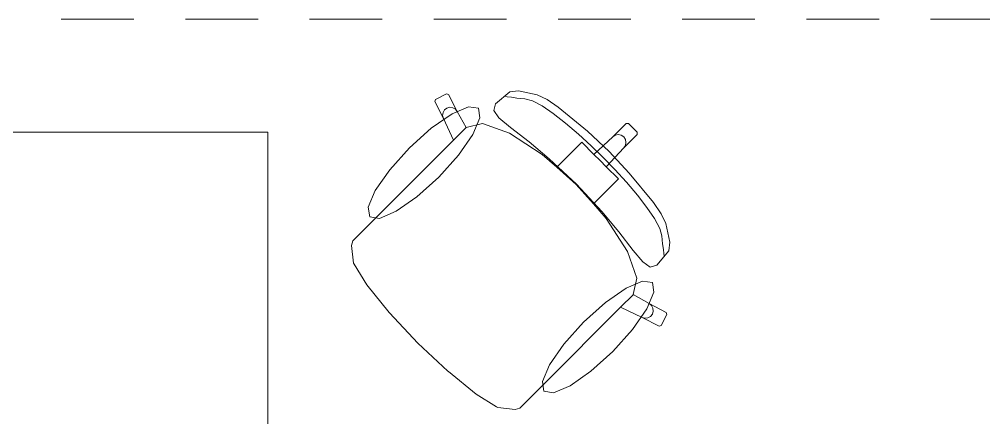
# Model space of a CAD drawing. Header units: inches. Extents: x -19 to 5698, y -728 to 92.
# Drawn here: x 318.364 to 320.237, y 16.128 to 16.9 of the extents above; entities that cross this region are included whole.
import ezdxf

# ---------------------------------------------------------------- set-up
doc = ezdxf.new("R2010")
doc.units = ezdxf.units.IN
doc.header["$MEASUREMENT"] = 0
doc.linetypes.add('Hidden Line', pattern=[0.195611, 0.141111, -0.0545])
doc.layers.add('08 _ STR _ EXT _ 09 Vigas', color=251, linetype='Continuous')
doc.layers.add('Interior - Mobiliario', color=7, linetype='Continuous')

msp = doc.modelspace()

# ---------------------------------------------------------------- linework, layer by layer
at = {"layer": '08 _ STR _ EXT _ 09 Vigas', "color": 251, "linetype": 'Hidden Line', "lineweight": 13, "true_color": 0x636466}
msp.add_line((315.07, 16.9), (321.57, 16.9), dxfattribs=at)
at = {"layer": 'Interior - Mobiliario', "color": 175, "linetype": 'Continuous', "lineweight": 13}
for p, q in [((319.2887, 16.7363), (319.3166, 16.7595)), ((319.3166, 16.7595), (319.3334, 16.7614)), ((319.3334, 16.7614), (319.3695, 16.7536)), ((319.1707, 16.7408), (319.1719, 16.7448)), ((319.1876, 16.7077), (319.1707, 16.7408)), ((319.1719, 16.7448), (319.1933, 16.7557)), ((319.1933, 16.7557), (319.1974, 16.7543)), ((319.1974, 16.7543), (319.2143, 16.7212)), ((319.3113, 16.7499), (319.3068, 16.7507)), ((319.3194, 16.7491), (319.3113, 16.7499)), ((319.3301, 16.747), (319.3194, 16.7491)), ((319.3455, 16.7459), (319.3301, 16.747)), ((319.3603, 16.742), (319.3455, 16.7459)), ((319.3791, 16.732), (319.3603, 16.742)), ((319.3695, 16.7536), (319.3887, 16.7447)), ((319.3887, 16.7447), (319.4104, 16.7298)), ((319.1867, 16.7192), (319.1895, 16.7243)), ((319.1895, 16.7243), (319.1941, 16.7279)), ((319.1941, 16.7279), (319.1997, 16.7295)), ((319.1997, 16.7295), (319.2056, 16.7287)), ((319.2056, 16.7287), (319.2107, 16.7258)), ((319.2107, 16.7258), (319.2143, 16.7212)), ((319.2853, 16.7234), (319.2887, 16.7363)), ((319.2953, 16.7091), (319.2853, 16.7234)), ((319.4009, 16.7172), (319.3791, 16.732)), ((319.4104, 16.7298), (319.4671, 16.6829)), ((319.186, 16.7134), (319.1867, 16.7192)), ((319.1876, 16.7077), (319.186, 16.7134)), ((319.2072, 16.6659), (319.1876, 16.7077)), ((319.2143, 16.7212), (319.2317, 16.6902)), ((319.3176, 16.6905), (319.2953, 16.7091)), ((319.4247, 16.6986), (319.4009, 16.7172)), ((319.2314, 16.6902), (319.2072, 16.6659)), ((319.2314, 16.6902), (319.2317, 16.6902)), ((319.2317, 16.6902), (319.2636, 16.6977)), ((319.2636, 16.6977), (319.3156, 16.6793)), ((319.3538, 16.6625), (319.3176, 16.6905)), ((319.4495, 16.6774), (319.4247, 16.6986)), ((319.5162, 16.6721), (319.5423, 16.6982)), ((319.5423, 16.6982), (319.5466, 16.6981)), ((319.5466, 16.6981), (319.5551, 16.6896)), ((319.5636, 16.6811), (319.5551, 16.6896)), ((319.0594, 16.5181), (319.2072, 16.6659)), ((319.3156, 16.6793), (319.3794, 16.638)), ((319.4741, 16.6549), (319.4495, 16.6774)), ((319.4671, 16.6829), (319.5093, 16.6438)), ((319.4797, 16.6381), (319.5162, 16.6721)), ((319.5162, 16.6721), (319.5211, 16.6753)), ((319.5211, 16.6753), (319.5268, 16.6764)), ((319.5268, 16.6764), (319.5326, 16.6753)), ((319.5326, 16.6753), (319.5375, 16.672)), ((319.5408, 16.6671), (319.5375, 16.672)), ((319.5376, 16.6507), (319.5637, 16.6768)), ((319.5419, 16.6613), (319.5408, 16.6671)), ((319.5637, 16.6768), (319.5636, 16.6811)), ((319.3931, 16.6298), (319.3538, 16.6625)), ((319.4349, 16.6406), (319.4561, 16.6617)), ((319.4561, 16.6617), (319.4797, 16.6381)), ((319.4976, 16.6321), (319.4741, 16.6549)), ((319.5036, 16.6142), (319.5376, 16.6507)), ((319.5376, 16.6507), (319.5408, 16.6556)), ((319.5408, 16.6556), (319.5419, 16.6613)), ((319.3794, 16.638), (319.4075, 16.6132)), ((319.4459, 16.5803), (319.3931, 16.6298)), ((319.4075, 16.6132), (319.4349, 16.6406)), ((319.4797, 16.6381), (319.4916, 16.6261)), ((319.4976, 16.6321), (319.5204, 16.6086)), ((319.5484, 16.6016), (319.5093, 16.6438)), ((319.4075, 16.6132), (319.4454, 16.5799)), ((319.5036, 16.6142), (319.4916, 16.6261)), ((319.5272, 16.5906), (319.5036, 16.6142)), ((319.5204, 16.6086), (319.5429, 16.584)), ((319.5953, 16.5449), (319.5484, 16.6016)), ((319.4787, 16.542), (319.4454, 16.5799)), ((319.4459, 16.5803), (319.4953, 16.5276)), ((319.5061, 16.5694), (319.5272, 16.5906)), ((319.5429, 16.584), (319.5641, 16.5592)), ((319.4787, 16.542), (319.5061, 16.5694)), ((319.5641, 16.5592), (319.5827, 16.5354)), ((319.5035, 16.5139), (319.4787, 16.542)), ((319.5827, 16.5354), (319.5975, 16.5136)), ((319.6102, 16.5232), (319.5953, 16.5449)), ((319.0338, 16.4926), (319.0594, 16.5181)), ((319.4953, 16.5276), (319.528, 16.4883)), ((319.6191, 16.504), (319.6102, 16.5232)), ((319.5448, 16.4501), (319.5035, 16.5139)), ((319.5975, 16.5136), (319.6075, 16.4947)), ((319.6269, 16.4678), (319.6191, 16.504)), ((319.0119, 16.4706), (319.0338, 16.4926)), ((319.528, 16.4883), (319.556, 16.4521)), ((319.6075, 16.4947), (319.6114, 16.48)), ((319.6114, 16.48), (319.6126, 16.4646)), ((319.009, 16.4613), (319.0119, 16.4706)), ((319.013, 16.4274), (319.009, 16.4613)), ((319.6126, 16.4646), (319.6146, 16.4538)), ((319.625, 16.4511), (319.6269, 16.4678)), ((319.5632, 16.3981), (319.5448, 16.4501)), ((319.556, 16.4521), (319.5746, 16.4298)), ((319.6018, 16.4232), (319.625, 16.4511)), ((319.6146, 16.4538), (319.6154, 16.4458)), ((319.6154, 16.4458), (319.6162, 16.4413)), ((319.0139, 16.4253), (319.013, 16.4274)), ((319.0388, 16.3852), (319.0139, 16.4253)), ((319.5746, 16.4298), (319.5889, 16.4198)), ((319.5889, 16.4198), (319.6018, 16.4232)), ((319.0824, 16.3316), (319.0388, 16.3852)), ((319.5557, 16.3662), (319.5632, 16.3981)), ((319.5557, 16.3659), (319.5315, 16.3417)), ((319.5557, 16.3659), (319.5557, 16.3662)), ((319.5867, 16.3488), (319.5557, 16.3662)), ((319.5914, 16.3452), (319.5867, 16.3488)), ((319.6198, 16.3319), (319.5867, 16.3488)), ((319.0831, 16.3307), (319.0824, 16.3316)), ((319.1379, 16.2724), (319.0831, 16.3307)), ((319.3836, 16.1938), (319.5315, 16.3417)), ((319.5315, 16.3417), (319.5732, 16.3221)), ((319.5898, 16.324), (319.5934, 16.3286)), ((319.5942, 16.3401), (319.5914, 16.3452)), ((319.5934, 16.3286), (319.595, 16.3342)), ((319.595, 16.3342), (319.5942, 16.3401)), ((319.6212, 16.3278), (319.6198, 16.3319)), ((319.5732, 16.3221), (319.5789, 16.3205)), ((319.5732, 16.3221), (319.6063, 16.3051)), ((319.5789, 16.3205), (319.5847, 16.3212)), ((319.5847, 16.3212), (319.5898, 16.324)), ((319.6104, 16.3064), (319.6212, 16.3278)), ((319.6063, 16.3051), (319.6104, 16.3064)), ((319.1379, 16.2724), (319.1963, 16.2176)), ((319.1963, 16.2176), (319.1971, 16.2169)), ((319.1971, 16.2169), (319.2508, 16.1733)), ((319.3581, 16.1683), (319.3836, 16.1938)), ((319.2508, 16.1733), (319.2908, 16.1484)), ((319.3361, 16.1464), (319.3581, 16.1683)), ((319.2908, 16.1484), (319.2929, 16.1475)), ((319.2929, 16.1475), (319.3268, 16.1435)), ((319.3268, 16.1435), (319.3361, 16.1464))]:
    msp.add_line(p, q, dxfattribs=at)
at = {"layer": 'Interior - Mobiliario', "color": 175, "linetype": 'Continuous', "lineweight": 13, "flags": 128}
for points in [[(319.1214, 16.6509), (319.1639, 16.689), (319.2043, 16.717), (319.2363, 16.7306), (319.2553, 16.7278), (319.2581, 16.7088), (319.2445, 16.6768), (319.2165, 16.6364), (319.1784, 16.5939), (319.1359, 16.5558), (319.0955, 16.5278), (319.0634, 16.5141), (319.0445, 16.517), (319.0417, 16.5359), (319.0553, 16.568), (319.0833, 16.6084)], [(318.3465, 15.381), (319.8465, 15.381), (319.8465, 15.981), (318.8465, 15.981), (318.8465, 16.681), (318.3465, 16.681)], [(319.5164, 16.2559), (319.5545, 16.2984), (319.5825, 16.3388), (319.5961, 16.3708), (319.5933, 16.3897), (319.5743, 16.3926), (319.5423, 16.379), (319.5019, 16.351), (319.4594, 16.3128), (319.4213, 16.2704), (319.3933, 16.23), (319.3797, 16.1979), (319.3825, 16.179), (319.4014, 16.1761), (319.4335, 16.1897), (319.4739, 16.2178)]]:
    msp.add_lwpolyline(points, close=True, dxfattribs=at)

doc.saveas('drawing.dxf')
